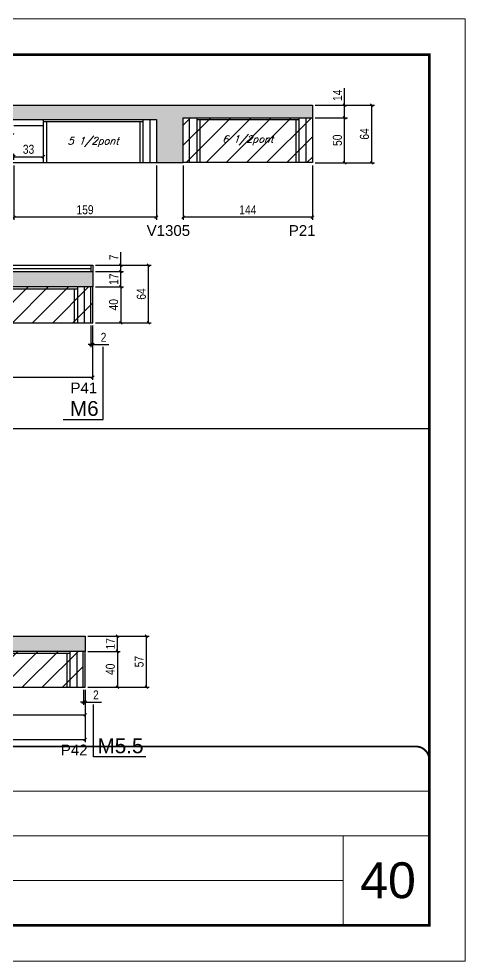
# Model space of a CAD drawing. Extents: x 3309 to 10384, y -2522 to 14608.
# Drawn here: x 9065 to 9563, y 3221 to 4271 of the extents above; entities that cross this region are included whole.
import ezdxf

# ---------------------------------------------------------------- set-up
doc = ezdxf.new("R2010")
doc.units = 0
doc.linetypes.add('CONTINUO', pattern=[0])
doc.linetypes.add('DASHED', pattern=[0.75, 0.5, -0.25])
for name, color, linetype in [('5', 5, 'Continuous'), ('COTA', 241, 'Continuous'), ('NOMENCLATURA', 7, 'Continuous'), ('Painéis', 200, 'Continuous'), ('SARR_2.2x7', 40, 'Continuous'), ('SARR_3.5x7', 81, 'Continuous'), ('texto', 7, 'Continuous')]:
    doc.layers.add(name, color=color, linetype=linetype)
for name, color, linetype, lineweight in [('CARIMBO', 255, 'Continuous', 9), ('Folhas', 255, 'Continuous', 9), ('Hachura', 251, 'Continuous', 9), ('SARRAFO DE PRESSAO', 251, 'DASHED', 9)]:
    doc.layers.add(name, color=color, linetype=linetype, lineweight=lineweight)
doc.styles.add('ARIAL', font='arial.ttf')
doc.styles.add('COTA TECNICA', font='techl___.ttf', dxfattribs={"height": 10})
doc.styles.add('Romans', font='romans.shx')
doc.styles.get("Standard").update_dxf_attribs({"font": 'arial.ttf'})
doc.dimstyles.new('PAINEL', dxfattribs={"dimtxt": 10, "dimasz": 3, "dimexe": 3, "dimexo": 3, "dimgap": 3, "dimtad": 1, "dimdec": 1, "dimzin": 12, "dimdsep": 46, "dimtxsty": 'COTA TECNICA', "dimblk1": 'OBLIQUE', "dimblk2": 'OBLIQUE', "dimsah": 1, "dimcen": 0.9, "dimclrd": 4, "dimclre": 4, "dimclrt": 240, "dimadec": 1, "dimazin": 3, "dimtfac": 1, "dimtdec": 1, "dimtmove": 0, "dimatfit": 3, "dimfxl": 1, "dimtolj": 1, "dimtzin": 12, "dimarcsym": 0})

# ---------------------------------------------------------------- blocks, each defined once
blk = doc.blocks.new('9999999999')
at = {"color": 30, "linetype": 'CONTINUO'}
for p, q in [((98564.6, 34379.6), (99584, 34379.6)), ((98564.6, 34329.8), (99488, 34329.8)), ((99584, 34329.8), (99488, 34329.8)), ((99488, 34329.8), (99488, 34230.2)), ((98564.6, 34280), (99488, 34280))]:
    blk.add_line(p, q, dxfattribs=at)
at = {"color": 30, "linetype": 'CONTINUO', "const_width": 2}
blk.add_lwpolyline([(99584, 34230.2), (99584, 34414.4, 0.414214), (99569, 34429.4), (98229, 34429.4, 0.414214), (98214, 34414.4), (98214, 34245.2, 0.414214), (98229, 34230.2), (99584, 34230.2)], format="xyb", dxfattribs=at)
at = {"layer": 'Folhas'}
blk.add_lwpolyline([(98139, 34190.2), (99624, 34190.2), (99624, 35240.2), (98139, 35240.2)], close=True, dxfattribs=at)
at = {"layer": 'Folhas', "color": 30, "const_width": 3}
blk.add_lwpolyline([(98214, 34230.2), (99584, 34230.2), (99584, 35200.2), (98214, 35200.2)], close=True, dxfattribs=at)
blk = doc.blocks.new('_Oblique')
at = {"color": 0, "linetype": 'ByBlock', "lineweight": -2}
blk.add_line((-0.5, -0.5), (0.5, 0.5), dxfattribs=at)
blk = doc.blocks.new('*D1244')
at = {"layer": 'COTA', "color": 4, "lineweight": -2, "transparency": 16777216}
for p, q in [((9059.5, 4107.4), (9059.5, 4046.7)), ((9218.5, 4107.4), (9218.5, 4046.7)), ((9218.5, 4049.7), (9059.5, 4049.7))]:
    blk.add_line(p, q, dxfattribs=at)
at = {"layer": 'Defpoints', "color": 0, "transparency": 16777216}
for p in [(9059.5, 4110.4), (9218.5, 4110.4), (9059.5, 4049.7)]:
    blk.add_point(p, dxfattribs=at)
at = {"layer": 'COTA', "color": 4, "lineweight": -2, "transparency": 16777216, "xscale": 3, "yscale": 3, "zscale": 3, "rotation": 180}
blk.add_blockref('_Oblique', (9059.5, 4049.7), dxfattribs=at)
at = {"layer": 'COTA', "color": 4, "lineweight": -2, "transparency": 16777216, "xscale": 3, "yscale": 3, "zscale": 3}
blk.add_blockref('_Oblique', (9218.5, 4049.7), dxfattribs=at)
at = {"layer": 'COTA', "color": 240, "transparency": 16777216, "insert": (9139, 4057.9), "char_height": 10, "attachment_point": 5, "style": 'COTA TECNICA'}
blk.add_mtext('\\A1;159', dxfattribs=at)
blk = doc.blocks.new('*D1251')
at = {"layer": 'COTA', "color": 4, "lineweight": -2, "transparency": 16777216}
for p, q in [((9059.5, 4113.4), (9059.5, 4120.1)), ((9059.5, 4117.1), (9092.5, 4117.1)), ((9092.5, 4113.4), (9092.5, 4120.1))]:
    blk.add_line(p, q, dxfattribs=at)
at = {"layer": 'Defpoints', "color": 0, "transparency": 16777216}
for p in [(9092.5, 4117.1), (9059.5, 4110.4), (9092.5, 4110.4)]:
    blk.add_point(p, dxfattribs=at)
at = {"layer": 'COTA', "color": 4, "lineweight": -2, "transparency": 16777216, "xscale": 3, "yscale": 3, "zscale": 3, "rotation": 180}
blk.add_blockref('_Oblique', (9059.5, 4117.1), dxfattribs=at)
at = {"layer": 'COTA', "color": 4, "lineweight": -2, "transparency": 16777216, "xscale": 3, "yscale": 3, "zscale": 3}
blk.add_blockref('_Oblique', (9092.5, 4117.1), dxfattribs=at)
at = {"layer": 'COTA', "color": 240, "transparency": 16777216, "insert": (9076, 4125.3), "char_height": 10, "attachment_point": 5, "style": 'COTA TECNICA'}
blk.add_mtext('\\A1;33', dxfattribs=at)
blk = doc.blocks.new('*D1252')
at = {"layer": 'COTA', "color": 4, "lineweight": -2, "transparency": 16777216}
for p, q in [((9248.5, 4107.4), (9248.5, 4046.7)), ((9392.5, 4107.4), (9392.5, 4046.7)), ((9392.5, 4049.7), (9248.5, 4049.7))]:
    blk.add_line(p, q, dxfattribs=at)
at = {"layer": 'Defpoints', "color": 0, "transparency": 16777216}
for p in [(9248.5, 4110.4), (9392.5, 4110.4), (9248.5, 4049.7)]:
    blk.add_point(p, dxfattribs=at)
at = {"layer": 'COTA', "color": 4, "lineweight": -2, "transparency": 16777216, "xscale": 3, "yscale": 3, "zscale": 3, "rotation": 180}
blk.add_blockref('_Oblique', (9248.5, 4049.7), dxfattribs=at)
at = {"layer": 'COTA', "color": 4, "lineweight": -2, "transparency": 16777216, "xscale": 3, "yscale": 3, "zscale": 3}
blk.add_blockref('_Oblique', (9392.5, 4049.7), dxfattribs=at)
at = {"layer": 'COTA', "color": 240, "transparency": 16777216, "insert": (9320.5, 4057.8), "char_height": 10, "attachment_point": 5, "style": 'COTA TECNICA'}
blk.add_mtext('\\A1;144', dxfattribs=at)
blk = doc.blocks.new('*D1253')
at = {"layer": 'COTA', "color": 4, "lineweight": -2, "transparency": 16777216}
for p, q in [((9395.5, 4160.4), (9431.5, 4160.4)), ((9428.5, 4110.4), (9428.5, 4160.4)), ((9395.5, 4110.4), (9431.5, 4110.4))]:
    blk.add_line(p, q, dxfattribs=at)
at = {"layer": 'Defpoints', "color": 0, "transparency": 16777216}
for p in [(9392.5, 4160.4), (9428.5, 4160.4), (9392.5, 4110.4)]:
    blk.add_point(p, dxfattribs=at)
at = {"layer": 'COTA', "color": 4, "lineweight": -2, "transparency": 16777216, "xscale": 3, "yscale": 3, "zscale": 3}
for p, rotation in [((9428.5, 4160.4), 90), ((9428.5, 4110.4), 270)]:
    blk.add_blockref('_Oblique', p, dxfattribs=dict(at, rotation=rotation))
at = {"layer": 'COTA', "color": 240, "transparency": 16777216, "insert": (9420.4, 4135.4), "char_height": 10, "attachment_point": 5, "rotation": 90, "style": 'COTA TECNICA'}
blk.add_mtext('\\A1;50', dxfattribs=at)
blk = doc.blocks.new('*D1254')
at = {"layer": 'COTA', "color": 4, "lineweight": -2, "transparency": 16777216}
for p, q in [((9428.5, 4174.4), (9428.5, 4193.6)), ((9395.5, 4174.4), (9431.5, 4174.4)), ((9428.5, 4160.4), (9428.5, 4174.4)), ((9395.5, 4160.4), (9431.5, 4160.4))]:
    blk.add_line(p, q, dxfattribs=at)
at = {"layer": 'Defpoints', "color": 0, "transparency": 16777216}
for p in [(9392.5, 4174.4), (9428.5, 4174.4), (9392.5, 4160.4)]:
    blk.add_point(p, dxfattribs=at)
at = {"layer": 'COTA', "color": 4, "lineweight": -2, "transparency": 16777216, "xscale": 3, "yscale": 3, "zscale": 3}
for p, rotation in [((9428.5, 4174.4), 90), ((9428.5, 4160.4), 270)]:
    blk.add_blockref('_Oblique', p, dxfattribs=dict(at, rotation=rotation))
at = {"layer": 'COTA', "color": 240, "transparency": 16777216, "insert": (9420.4, 4185.5), "char_height": 10, "attachment_point": 5, "rotation": 90, "style": 'COTA TECNICA'}
blk.add_mtext('\\A1;14', dxfattribs=at)
blk = doc.blocks.new('*D1255')
at = {"layer": 'COTA', "color": 4, "lineweight": -2, "transparency": 16777216}
for p, q in [((9395.5, 4174.4), (9461.7, 4174.4)), ((9458.7, 4110.4), (9458.7, 4174.4)), ((9395.5, 4110.4), (9461.7, 4110.4))]:
    blk.add_line(p, q, dxfattribs=at)
at = {"layer": 'Defpoints', "color": 0, "transparency": 16777216}
for p in [(9392.5, 4174.4), (9458.7, 4174.4), (9392.5, 4110.4)]:
    blk.add_point(p, dxfattribs=at)
at = {"layer": 'COTA', "color": 4, "lineweight": -2, "transparency": 16777216, "xscale": 3, "yscale": 3, "zscale": 3}
for p, rotation in [((9458.7, 4174.4), 90), ((9458.7, 4110.4), 270)]:
    blk.add_blockref('_Oblique', p, dxfattribs=dict(at, rotation=rotation))
at = {"layer": 'COTA', "color": 240, "transparency": 16777216, "insert": (9450.6, 4142.4), "char_height": 10, "attachment_point": 5, "rotation": 90, "style": 'COTA TECNICA'}
blk.add_mtext('\\A1;64', dxfattribs=at)
blk = doc.blocks.new('*D1260')
at = {"layer": 'COTA', "color": 4, "lineweight": -2, "transparency": 16777216}
for p, q in [((8916.5, 3929.1), (8916.5, 3868.4)), ((9147.5, 3929.1), (9147.5, 3868.4)), ((8916.5, 3871.4), (9147.5, 3871.4))]:
    blk.add_line(p, q, dxfattribs=at)
at = {"layer": 'Defpoints', "color": 0, "transparency": 16777216}
for p in [(8916.5, 3932.1), (9147.5, 3932.1), (9147.5, 3871.4)]:
    blk.add_point(p, dxfattribs=at)
at = {"layer": 'COTA', "color": 4, "lineweight": -2, "transparency": 16777216, "xscale": 3, "yscale": 3, "zscale": 3, "rotation": 180}
blk.add_blockref('_Oblique', (8916.5, 3871.4), dxfattribs=at)
at = {"layer": 'COTA', "color": 4, "lineweight": -2, "transparency": 16777216, "xscale": 3, "yscale": 3, "zscale": 3}
blk.add_blockref('_Oblique', (9147.5, 3871.4), dxfattribs=at)
at = {"layer": 'COTA', "color": 240, "transparency": 16777216, "insert": (9032, 3879.6), "char_height": 10, "attachment_point": 5, "style": 'COTA TECNICA'}
blk.add_mtext('\\A1;231', dxfattribs=at)
blk = doc.blocks.new('*D1256')
at = {"layer": 'COTA', "color": 4, "lineweight": -2, "transparency": 16777216}
for p, q in [((9150.5, 3972.1), (9182, 3972.1)), ((9179, 3972.1), (9179, 3932.1)), ((9150.5, 3932.1), (9182, 3932.1))]:
    blk.add_line(p, q, dxfattribs=at)
at = {"layer": 'Defpoints', "color": 0, "transparency": 16777216}
for p in [(9147.5, 3972.1, 0), (9147.5, 3932.1, 0), (9179, 3932.1)]:
    blk.add_point(p, dxfattribs=at)
at = {"layer": 'COTA', "color": 4, "lineweight": -2, "transparency": 16777216, "xscale": 3, "yscale": 3, "zscale": 3}
for p, rotation in [((9179, 3972.1), 90), ((9179, 3932.1), 270)]:
    blk.add_blockref('_Oblique', p, dxfattribs=dict(at, rotation=rotation))
at = {"layer": 'COTA', "color": 240, "transparency": 16777216, "insert": (9170.9, 3952.1), "char_height": 10, "attachment_point": 5, "rotation": 90, "style": 'COTA TECNICA'}
blk.add_mtext('\\A1;40', dxfattribs=at)
blk = doc.blocks.new('*D1257')
at = {"layer": 'COTA', "color": 4, "lineweight": -2, "transparency": 16777216}
for p, q in [((9150.5, 3989.1), (9182, 3989.1)), ((9179, 3972.1), (9179, 3989.1)), ((9150.5, 3972.1), (9182, 3972.1))]:
    blk.add_line(p, q, dxfattribs=at)
at = {"layer": 'Defpoints', "color": 0, "transparency": 16777216}
for p in [(9147.5, 3989.1, 0), (9179, 3989.1), (9147.5, 3972.1, 0)]:
    blk.add_point(p, dxfattribs=at)
at = {"layer": 'COTA', "color": 4, "lineweight": -2, "transparency": 16777216, "xscale": 3, "yscale": 3, "zscale": 3}
for p, rotation in [((9179, 3989.1), 90), ((9179, 3972.1), 270)]:
    blk.add_blockref('_Oblique', p, dxfattribs=dict(at, rotation=rotation))
at = {"layer": 'COTA', "color": 240, "transparency": 16777216, "insert": (9171, 3980.6), "char_height": 10, "attachment_point": 5, "rotation": 90, "style": 'COTA TECNICA'}
blk.add_mtext('\\A1;17', dxfattribs=at)
blk = doc.blocks.new('*D1263')
at = {"layer": 'COTA', "color": 4, "lineweight": -2, "transparency": 16777216}
for p, q in [((9145.5, 3929.1), (9145.5, 3904.8)), ((9147.5, 3929.1), (9147.5, 3904.8)), ((9145.5, 3907.8), (9142.5, 3907.8)), ((9145.5, 3907.8), (9147.5, 3907.8)), ((9147.5, 3907.8), (9165.7, 3907.8))]:
    blk.add_line(p, q, dxfattribs=at)
at = {"layer": 'Defpoints', "color": 0, "transparency": 16777216}
for p in [(9145.5, 3932.1), (9147.5, 3932.1), (9147.5, 3907.8)]:
    blk.add_point(p, dxfattribs=at)
at = {"layer": 'COTA', "color": 4, "lineweight": -2, "transparency": 16777216, "xscale": 3, "yscale": 3, "zscale": 3}
blk.add_blockref('_Oblique', (9145.5, 3907.8), dxfattribs=at)
at = {"layer": 'COTA', "color": 4, "lineweight": -2, "transparency": 16777216, "xscale": 3, "yscale": 3, "zscale": 3, "rotation": 180}
blk.add_blockref('_Oblique', (9147.5, 3907.8), dxfattribs=at)
at = {"layer": 'COTA', "color": 240, "transparency": 16777216, "insert": (9159.6, 3915.8), "char_height": 10, "attachment_point": 5, "style": 'COTA TECNICA'}
blk.add_mtext('\\A1;2', dxfattribs=at)
blk = doc.blocks.new('*D1264')
at = {"layer": 'COTA', "color": 4, "lineweight": -2, "transparency": 16777216}
for p, q in [((9179, 3996.1), (9179, 4010.8)), ((9150.5, 3996.1), (9182, 3996.1)), ((9179, 3989.1), (9179, 3996.1)), ((9150.5, 3989.1), (9182, 3989.1))]:
    blk.add_line(p, q, dxfattribs=at)
at = {"layer": 'Defpoints', "color": 0, "transparency": 16777216}
for p in [(9147.5, 3996.1), (9179, 3996.1), (9147.5, 3989.1)]:
    blk.add_point(p, dxfattribs=at)
at = {"layer": 'COTA', "color": 4, "lineweight": -2, "transparency": 16777216, "xscale": 3, "yscale": 3, "zscale": 3}
for p, rotation in [((9179, 3996.1), 90), ((9179, 3989.1), 270)]:
    blk.add_blockref('_Oblique', p, dxfattribs=dict(at, rotation=rotation))
at = {"layer": 'COTA', "color": 240, "transparency": 16777216, "insert": (9171, 4004.9), "char_height": 10, "attachment_point": 5, "rotation": 90, "style": 'COTA TECNICA'}
blk.add_mtext('\\A1;7', dxfattribs=at)
blk = doc.blocks.new('*D1265')
at = {"layer": 'COTA', "color": 4, "lineweight": -2, "transparency": 16777216}
for p, q in [((9150.5, 3996.1), (9212.9, 3996.1)), ((9209.9, 3932.1), (9209.9, 3996.1)), ((9150.5, 3932.1), (9212.9, 3932.1))]:
    blk.add_line(p, q, dxfattribs=at)
at = {"layer": 'Defpoints', "color": 0, "transparency": 16777216}
for p in [(9147.5, 3996.1), (9209.9, 3996.1), (9147.5, 3932.1)]:
    blk.add_point(p, dxfattribs=at)
at = {"layer": 'COTA', "color": 4, "lineweight": -2, "transparency": 16777216, "xscale": 3, "yscale": 3, "zscale": 3}
for p, rotation in [((9209.9, 3996.1), 90), ((9209.9, 3932.1), 270)]:
    blk.add_blockref('_Oblique', p, dxfattribs=dict(at, rotation=rotation))
at = {"layer": 'COTA', "color": 240, "transparency": 16777216, "insert": (9201.8, 3964.1), "char_height": 10, "attachment_point": 5, "rotation": 90, "style": 'COTA TECNICA'}
blk.add_mtext('\\A1;64', dxfattribs=at)
blk = doc.blocks.new('*D1310')
at = {"layer": 'COTA', "color": 4, "lineweight": -2, "transparency": 16777216}
for p, q in [((8592.1, 3522.9), (8592.1, 3464.6)), ((9139.1, 3522.9), (9139.1, 3464.6)), ((8592.1, 3467.6), (9139.1, 3467.6))]:
    blk.add_line(p, q, dxfattribs=at)
at = {"layer": 'Defpoints', "color": 0, "transparency": 16777216}
for p in [(8592.1, 3525.9), (9139.1, 3525.9), (9139.1, 3467.6)]:
    blk.add_point(p, dxfattribs=at)
at = {"layer": 'COTA', "color": 4, "lineweight": -2, "transparency": 16777216, "xscale": 3, "yscale": 3, "zscale": 3, "rotation": 180}
blk.add_blockref('_Oblique', (8592.1, 3467.6), dxfattribs=at)
at = {"layer": 'COTA', "color": 4, "lineweight": -2, "transparency": 16777216, "xscale": 3, "yscale": 3, "zscale": 3}
blk.add_blockref('_Oblique', (9139.1, 3467.6), dxfattribs=at)
at = {"layer": 'COTA', "color": 240, "transparency": 16777216, "insert": (8865.6, 3475.7), "char_height": 10, "attachment_point": 5, "style": 'COTA TECNICA'}
blk.add_mtext('\\A1;547', dxfattribs=at)
blk = doc.blocks.new('*D1313')
at = {"layer": 'COTA', "color": 4, "lineweight": -2, "transparency": 16777216}
for p, q in [((8893.1, 3522.9), (8893.1, 3492.1)), ((9139.1, 3522.9), (9139.1, 3492.1)), ((8893.1, 3495.1), (9139.1, 3495.1))]:
    blk.add_line(p, q, dxfattribs=at)
at = {"layer": 'Defpoints', "color": 0, "transparency": 16777216}
for p in [(8893.1, 3525.9), (9139.1, 3525.9), (9139.1, 3495.1)]:
    blk.add_point(p, dxfattribs=at)
at = {"layer": 'COTA', "color": 4, "lineweight": -2, "transparency": 16777216, "xscale": 3, "yscale": 3, "zscale": 3, "rotation": 180}
blk.add_blockref('_Oblique', (8893.1, 3495.1), dxfattribs=at)
at = {"layer": 'COTA', "color": 4, "lineweight": -2, "transparency": 16777216, "xscale": 3, "yscale": 3, "zscale": 3}
blk.add_blockref('_Oblique', (9139.1, 3495.1), dxfattribs=at)
at = {"layer": 'COTA', "color": 240, "transparency": 16777216, "insert": (9016.1, 3503.2), "char_height": 10, "attachment_point": 5, "style": 'COTA TECNICA'}
blk.add_mtext('\\A1;246', dxfattribs=at)
blk = doc.blocks.new('*D1307')
at = {"layer": 'COTA', "color": 4, "lineweight": -2, "transparency": 16777216}
for p, q in [((9142.1, 3565.9), (9178.3, 3565.9)), ((9175.3, 3565.9), (9175.3, 3525.9)), ((9142.1, 3525.9), (9178.3, 3525.9))]:
    blk.add_line(p, q, dxfattribs=at)
at = {"layer": 'Defpoints', "color": 0, "transparency": 16777216}
for p in [(9139.1, 3565.9), (9139.1, 3525.9), (9175.3, 3525.9)]:
    blk.add_point(p, dxfattribs=at)
at = {"layer": 'COTA', "color": 4, "lineweight": -2, "transparency": 16777216, "xscale": 3, "yscale": 3, "zscale": 3}
for p, rotation in [((9175.3, 3565.9), 90), ((9175.3, 3525.9), 270)]:
    blk.add_blockref('_Oblique', p, dxfattribs=dict(at, rotation=rotation))
at = {"layer": 'COTA', "color": 240, "transparency": 16777216, "insert": (9167.2, 3545.9), "char_height": 10, "attachment_point": 5, "rotation": 90, "style": 'COTA TECNICA'}
blk.add_mtext('\\A1;40', dxfattribs=at)
blk = doc.blocks.new('*D1308')
at = {"layer": 'COTA', "color": 4, "lineweight": -2, "transparency": 16777216}
for p, q in [((9142.1, 3582.9), (9178.3, 3582.9)), ((9175.3, 3565.9), (9175.3, 3582.9)), ((9142.1, 3565.9), (9178.3, 3565.9))]:
    blk.add_line(p, q, dxfattribs=at)
at = {"layer": 'Defpoints', "color": 0, "transparency": 16777216}
for p in [(9139.1, 3582.9), (9175.3, 3582.9), (9139.1, 3565.9)]:
    blk.add_point(p, dxfattribs=at)
at = {"layer": 'COTA', "color": 4, "lineweight": -2, "transparency": 16777216, "xscale": 3, "yscale": 3, "zscale": 3}
for p, rotation in [((9175.3, 3582.9), 90), ((9175.3, 3565.9), 270)]:
    blk.add_blockref('_Oblique', p, dxfattribs=dict(at, rotation=rotation))
at = {"layer": 'COTA', "color": 240, "transparency": 16777216, "insert": (9167.2, 3574.4), "char_height": 10, "attachment_point": 5, "rotation": 90, "style": 'COTA TECNICA'}
blk.add_mtext('\\A1;17', dxfattribs=at)
blk = doc.blocks.new('*D1309')
at = {"layer": 'COTA', "color": 4, "lineweight": -2, "transparency": 16777216}
for p, q in [((9142.1, 3582.9), (9210.4, 3582.9)), ((9207.4, 3525.9), (9207.4, 3582.9)), ((9142.1, 3525.9), (9210.4, 3525.9))]:
    blk.add_line(p, q, dxfattribs=at)
at = {"layer": 'Defpoints', "color": 0, "transparency": 16777216}
for p in [(9139.1, 3582.9), (9207.4, 3582.9), (9139.1, 3525.9)]:
    blk.add_point(p, dxfattribs=at)
at = {"layer": 'COTA', "color": 4, "lineweight": -2, "transparency": 16777216, "xscale": 3, "yscale": 3, "zscale": 3}
for p, rotation in [((9207.4, 3582.9), 90), ((9207.4, 3525.9), 270)]:
    blk.add_blockref('_Oblique', p, dxfattribs=dict(at, rotation=rotation))
at = {"layer": 'COTA', "color": 240, "transparency": 16777216, "insert": (9199.3, 3554.4), "char_height": 10, "attachment_point": 5, "rotation": 90, "style": 'COTA TECNICA'}
blk.add_mtext('\\A1;57', dxfattribs=at)
blk = doc.blocks.new('*D1314')
at = {"layer": 'COTA', "color": 4, "lineweight": -2, "transparency": 16777216}
for p, q in [((9137.1, 3522.9), (9137.1, 3506.4)), ((9139.1, 3522.9), (9139.1, 3506.4)), ((9137.1, 3509.4), (9134.1, 3509.4)), ((9137.1, 3509.4), (9139.1, 3509.4)), ((9139.1, 3509.4), (9157.2, 3509.4))]:
    blk.add_line(p, q, dxfattribs=at)
at = {"layer": 'Defpoints', "color": 0, "transparency": 16777216}
for p in [(9137.1, 3525.9, 0), (9139.1, 3525.9, 0), (9139.1, 3509.4)]:
    blk.add_point(p, dxfattribs=at)
at = {"layer": 'COTA', "color": 4, "lineweight": -2, "transparency": 16777216, "xscale": 3, "yscale": 3, "zscale": 3}
blk.add_blockref('_Oblique', (9137.1, 3509.4), dxfattribs=at)
at = {"layer": 'COTA', "color": 4, "lineweight": -2, "transparency": 16777216, "xscale": 3, "yscale": 3, "zscale": 3, "rotation": 180}
blk.add_blockref('_Oblique', (9139.1, 3509.4), dxfattribs=at)
at = {"layer": 'COTA', "color": 240, "transparency": 16777216, "insert": (9151.1, 3517.4), "char_height": 10, "attachment_point": 5, "style": 'COTA TECNICA'}
blk.add_mtext('\\A1;2', dxfattribs=at)

msp = doc.modelspace()

# ---------------------------------------------------------------- hatches: boundary and pattern name
at = {"layer": 'COTA'}
h = msp.add_hatch(dxfattribs=at)
h.set_pattern_fill('AR-CONC', color=256, scale=0.03)
h.set_pattern_definition([(50, (0, 9.1006), (5.46554, -0.4781726), [0.5715, -6.2865]), (355, (0, 9.1006), (-1.0573026, 5.7317054), [0.4572, -5.0292175]), (100.451445, (0.4555, 9.061), (4.4082374, 5.2535326), [0.4857003, -5.3427073]), (46.1842, (0, 10.6246), (8.1323712, -1.26127), [0.85725, -9.42975]), (96.63556, (0.678, 10.5195), (7.122124, 7.422784), [0.728551, -8.014068]), (351.18415, (0, 10.625), (7.122124, 7.422784), [0.685799, -7.543792]), (21, (0.762, 10.2436), (4.5484317, -3.067956), [0.5715, -6.2865]), (326, (0.762, 10.2436), (1.854061, 5.525639), [0.4572, -5.0292]), (71.451445, (1.141, 9.988), (6.4024926, 2.457683), [0.4857003, -5.342698]), (37.5, (0, 9.1006), (0.0926581, 2.53665117), [0, -4.96824, 0, -5.1054, 0, -5.04825]), (7.5, (0, 9.1006), (2.0045899, 3.00541724), [0, -2.91084, 0, -4.85394, 0, -1.92405]), (327.5, (-1.6993, 9.1006), (4.06771786, -0.1718623), [0, -1.905, 0, -5.9436, 0, -7.8867]), (317.5, (-2.4613, 9.1006), (4.4438754, 0.7627947), [0, -2.4765, 0, -3.94716, 0, -5.6007])])
h.paths.add_polyline_path([(9248.54, 4110.44), (9248.54, 4160.44), (9392.54, 4160.44), (9392.54, 4174.44), (8571.54, 4174.44), (8571.54, 4158.44), (9218.54, 4158.44), (9218.54, 4110.44)])
h = msp.add_hatch(dxfattribs=at)
h.set_pattern_fill('AR-CONC', color=256, scale=0.03)
h.paths.add_polyline_path([(8745.54, 3972.07), (8886.54, 3972.07), (8886.54, 3932.07), (8916.54, 3932.07), (8916.54, 3972.07), (9147.54, 3972.07), (9147.54, 3989.07), (8916.54, 3989.07), (8916.54, 3996.07), (8886.54, 3996.07), (8886.54, 3989.07), (8745.54, 3989.07), (8745.54, 3996.07), (8715.54, 3996.07), (8715.54, 3989.07), (8571.54, 3989.07), (8571.54, 3972.07), (8715.54, 3972.07), (8715.54, 3932.07), (8745.54, 3932.07)])
h = msp.add_hatch(dxfattribs=at)
h.set_pattern_fill('AR-CONC', color=256, scale=0.03)
h.set_pattern_definition([(50, (4766.5124, -1194.411), (5.46554, -0.4781726), [0.5715, -6.2865]), (355, (4766.5124, -1194.411), (-1.0573026, 5.7317054), [0.4572, -5.0292175]), (100.451445, (4766.968, -1194.451), (4.4082374, 5.2535326), [0.4857003, -5.3427073]), (46.1842, (4766.5124, -1192.887), (8.132371, -1.26127), [0.85725, -9.42975]), (96.63556, (4767.19, -1192.992), (7.122124, 7.422784), [0.728551, -8.014068]), (351.18415, (4766.512, -1192.887), (7.122124, 7.422784), [0.685799, -7.543792]), (21, (4767.2744, -1193.268), (4.5484317, -3.067956), [0.5715, -6.2865]), (326, (4767.2744, -1193.268), (1.854061, 5.525639), [0.4572, -5.0292]), (71.451445, (4767.6534, -1193.524), (6.4024926, 2.457683), [0.4857003, -5.342698]), (37.5, (4766.5124, -1194.4111), (0.0926581, 2.53665117), [0, -4.96824, 0, -5.1054, 0, -5.04825]), (7.5, (4766.5124, -1194.411), (2.0045899, 3.0054172), [0, -2.91084, 0, -4.85394, 0, -1.92405]), (327.5, (4764.8131, -1194.411), (4.06771786, -0.1718623), [0, -1.905, 0, -5.9436, 0, -7.8867]), (317.5, (4764.051, -1194.411), (4.4438754, 0.7627947), [0, -2.4765, 0, -3.94716, 0, -5.6007])])
h.paths.add_polyline_path([(8592.08, 3582.89), (8592.08, 3565.89), (9139.08, 3565.89), (9139.08, 3582.89)])
at = {"layer": 'Hachura', "linetype": 'ByBlock'}
h = msp.add_hatch(dxfattribs=at)
h.set_pattern_fill('ANSI31', color=256, scale=5)
h.paths.add_polyline_path([(8571.54, 4158.44), (8571.54, 4110.44), (8815.54, 4110.44), (8815.54, 4158.44)])
h.paths.add_polyline_path([(9059.54, 4110.44), (9059.54, 4158.44), (8815.54, 4158.44), (8815.54, 4110.44)])
h.paths.add_polyline_path([(9392.54, 4110.44), (9392.54, 4160.44), (9248.54, 4160.44), (9248.54, 4110.44)])
h = msp.add_hatch(dxfattribs=at)
h.set_pattern_fill('ANSI31', color=256, scale=5)
h.set_pattern_definition([(45, (4842.751, -1136.369), (-11.22532, 11.22532), [])])
h.paths.add_polyline_path([(8715.54, 3932.07), (8715.54, 3972.07), (8571.54, 3972.07), (8571.54, 3932.07)])
h.paths.add_polyline_path([(8745.54, 3972.07), (8745.54, 3932.07), (8884.54, 3932.07), (8884.54, 3972.07)])
h.paths.add_polyline_path([(8918.54, 3972.07), (8918.54, 3932.07), (9147.54, 3932.07), (9147.54, 3972.07)])
h = msp.add_hatch(dxfattribs=at)
h.set_pattern_fill('ANSI31', color=256, scale=5)
h.set_pattern_definition([(45, (4768.5, 752.14), (-11.22532, 11.22532), [])])
h.paths.add_polyline_path([(8678.08, 3755.06), (8594.08, 3755.06), (8594.08, 3715.06), (8678.08, 3715.06)])
h.paths.add_polyline_path([(8922.08, 3755.06), (8678.08, 3755.06), (8678.08, 3715.06), (8922.08, 3715.06)])
h.paths.add_polyline_path([(8836.08, 3565.89), (8592.08, 3565.89), (8592.08, 3525.89), (8836.08, 3525.89)])
h.paths.add_polyline_path([(9137.08, 3565.89), (8893.08, 3565.89), (8893.08, 3525.89), (9137.08, 3525.89)])

# ---------------------------------------------------------------- linework, layer by layer
at = {"layer": 'COTA'}
for p, q in [((8571.54, 4174.44), (9392.54, 4174.44)), ((9392.54, 4174.44), (9392.54, 4160.44)), ((9218.54, 4110.44), (9248.54, 4110.44)), ((9147.54, 3989.07), (9147.54, 3972.07)), ((8152.87, 3814.22), (9522.87, 3814.22)), ((8592.08, 3582.89, 0), (9139.08, 3582.89, 0)), ((9139.08, 3582.89, 0), (9139.08, 3565.89, 0))]:
    msp.add_line(p, q, dxfattribs=at)
at = {"layer": 'NOMENCLATURA', "linetype": 'Continuous'}
for p, q in [((9159.29, 3824.09), (9159.29, 3905.27)), ((9114.71, 3824.09), (9159.29, 3824.09)), ((9148.47, 3448.18), (9148.47, 3506.84)), ((9206.74, 3448.18), (9148.47, 3448.18))]:
    msp.add_line(p, q, dxfattribs=at)
at = {"layer": 'Painéis', "linetype": 'ByBlock'}
for p, q in [((8571.54, 4158.44), (9218.54, 4158.44)), ((9218.54, 4158.44), (9218.54, 4110.44)), ((9248.54, 4110.44), (9248.54, 4160.44)), ((9248.54, 4160.44), (9392.54, 4160.44)), ((9392.54, 4160.44), (9392.54, 4110.44)), ((8571.54, 4110.44), (9218.54, 4110.44)), ((9392.54, 4110.44), (9248.54, 4110.44)), ((8916.54, 3996.07), (9147.54, 3996.07)), ((9145.54, 3996.07), (9145.54, 3989.07)), ((9147.54, 3996.07), (9147.54, 3989.07)), ((8916.54, 3989.07), (9147.54, 3989.07)), ((9147.54, 3972.07), (8916.54, 3972.07)), ((9145.54, 3932.07), (9145.54, 3972.07)), ((9147.54, 3932.07), (9147.54, 3972.07)), ((8916.54, 3932.07), (9147.54, 3932.07)), ((9139.08, 3565.89, 0), (8592.08, 3565.89, 0)), ((9137.08, 3525.89, 0), (9137.08, 3565.89, 0)), ((9139.08, 3525.89, 0), (9139.08, 3565.89, 0)), ((8592.08, 3525.89, 0), (9139.08, 3525.89, 0))]:
    msp.add_line(p, q, dxfattribs=at)
at = {"layer": 'SARR_2.2x7', "linetype": 'Continuous'}
for p, q in [((9211.54, 4110.44), (9211.54, 4158.44)), ((9255.54, 4110.44), (9255.54, 4160.44)), ((9377.54, 4158.24), (9263.54, 4158.24)), ((9385.54, 4110.44), (9385.54, 4160.44)), ((9092.54, 4151.44), (9059.54, 4151.44)), ((9092.54, 4156.24), (9203.54, 4156.24)), ((8918.54, 3992.57), (9145.54, 3992.57)), ((8933.54, 3969.87), (9130.54, 3969.87)), ((9138.54, 3932.07), (9138.54, 3972.07)), ((8893.08, 3563.69, 0), (9122.08, 3563.69, 0)), ((9130.08, 3525.89, 0), (9130.08, 3565.89, 0))]:
    msp.add_line(p, q, dxfattribs=at)
at = {"layer": 'SARR_3.5x7'}
for p, q in [((9092.54, 4110.44), (9092.54, 4158.44)), ((9203.54, 4158.44), (9203.54, 4110.44)), ((9263.54, 4160.44), (9263.54, 4110.44)), ((9267.04, 4158.24), (9267.04, 4110.44)), ((9374.04, 4158.24), (9374.04, 4110.44)), ((9377.54, 4160.44), (9377.54, 4110.44)), ((9096.04, 4156.24), (9096.04, 4110.44)), ((9200.04, 4156.24), (9200.04, 4110.44)), ((9127.04, 3969.87), (9127.04, 3932.07)), ((9130.54, 3972.07), (9130.54, 3932.07)), ((9118.58, 3563.69, 0), (9118.58, 3525.89, 0)), ((9122.08, 3565.89, 0), (9122.08, 3525.89, 0))]:
    msp.add_line(p, q, dxfattribs=at)

# ---------------------------------------------------------------- block references
at = {"layer": 'SARRAFO DE PRESSAO', "color": 6, "linetype": 'ByBlock'}
msp.add_blockref('9999999999', (-90061.11, -30969.52), dxfattribs=at)

# ---------------------------------------------------------------- texts
at = {"layer": '5', "linetype": 'Continuous'}
for s, p in [('V1305', (9207.7, 4028.81)), ('P21', (9366.21, 4028.81)), ('P41', (9122.74, 3853.4)), ('P42', (9111.98, 3450.02, 0))]:
    msp.add_text(s, height=12, rotation=359.99996, dxfattribs=at).set_placement(p)
at = {"layer": 'CARIMBO', "style": 'ARIAL'}
msp.add_text('40', height=40, dxfattribs=at).set_placement((9445.73, 3290.83))
at = {"layer": 'NOMENCLATURA', "linetype": 'Continuous'}
for s, p in [('M6', (9122.17, 3828.29)), ('M5.5', (9152.92, 3452.38))]:
    msp.add_text(s, height=16.5, dxfattribs=at).set_placement(p)
at = {"layer": 'texto', "color": 2, "char_height": 8, "attachment_point": 5, "style": 'Romans'}
for s, insert in [('{\\Q19;\\C256;5 1/2pont}', (9148.04, 4133.44)), ('{\\Q19;\\C256;6 1/2pont}', (9320.54, 4135.44))]:
    msp.add_mtext(s, dxfattribs=dict(at, insert=insert))

# ---------------------------------------------------------------- dimensions: what is measured, and where the dimension line sits
at = {"layer": 'COTA'}
for base, p1, p2, angle, picture, middle in [((9428.5, 4174.44), (9392.54, 4160.44), (9392.54, 4174.44), 90, '*D1254', (9420.42, 4185.49)), ((9458.7, 4174.44), (9392.54, 4110.44), (9392.54, 4174.44), 90, '*D1255', (9450.6, 4142.44)), ((9428.5, 4160.44), (9392.54, 4110.44), (9392.54, 4160.44), 90, '*D1253', (9420.39, 4135.44)), ((9059.54, 4049.74), (9218.54, 4110.44), (9059.54, 4110.44), 180, '*D1244', (9139.04, 4057.88)), ((9179.03, 3996.07), (9147.54, 3989.07), (9147.54, 3996.07), 90, '*D1264', (9170.95, 4004.93)), ((9209.87, 3996.07), (9147.54, 3932.07), (9147.54, 3996.07), 90, '*D1265', (9201.76, 3964.07)), ((9179.03, 3989.07, 0), (9147.54, 3972.07), (9147.54, 3989.07), 90, '*D1257', (9170.95, 3980.57, 0)), ((9179.03, 3932.07, 0), (9147.54, 3972.07), (9147.54, 3932.07), 90, '*D1256', (9170.92, 3952.07, 0)), ((9147.54, 3871.42), (8916.54, 3932.07), (9147.54, 3932.07), 180, '*D1260', (9032.04, 3879.63)), ((9175.28, 3582.89, 0), (9139.08, 3565.89, 0), (9139.08, 3582.89, 0), 90, '*D1308', (9167.21, 3574.39, 0)), ((9207.42, 3582.89, 0), (9139.08, 3525.89, 0), (9139.08, 3582.89, 0), 90, '*D1309', (9199.31, 3554.39, 0)), ((9175.28, 3525.89, 0), (9139.08, 3565.89, 0), (9139.08, 3525.89, 0), 90, '*D1307', (9167.18, 3545.89, 0)), ((9139.08, 3467.59, 0), (8592.08, 3525.89, 0), (9139.08, 3525.89, 0), 180, '*D1310', (8865.58, 3475.7, 0))]:
    dim = msp.add_linear_dim(base=base, p1=p1, p2=p2, angle=angle, dimstyle='PAINEL', dxfattribs=at)
    dim.commit()
    dim.dimension.update_dxf_attribs({"geometry": picture, "text_midpoint": middle})
for base, p1, p2, picture, middle in [((9092.54, 4117.07), (9059.54, 4110.44), (9092.54, 4110.44), '*D1251', (9076.04, 4125.29)), ((9139.08, 3495.07, 0), (8893.08, 3525.89, 0), (9139.08, 3525.89, 0), '*D1313', (9016.08, 3503.17, 0))]:
    dim = msp.add_linear_dim(base=base, p1=p1, p2=p2, dimstyle='PAINEL', override={"dimtmove": 1}, dxfattribs=at)
    dim.commit()
    dim.dimension.update_dxf_attribs({"geometry": picture, "text_midpoint": middle})
for base, p1, p2, picture, middle in [((9248.54, 4049.74), (9392.54, 4110.44), (9248.54, 4110.44), '*D1252', (9320.54, 4057.82)), ((9147.54, 3907.78), (9145.54, 3932.07), (9147.54, 3932.07), '*D1263', (9159.6, 3915.78)), ((9139.08, 3509.35), (9137.08, 3525.89, 0), (9139.08, 3525.89, 0), '*D1314', (9151.14, 3517.35))]:
    dim = msp.add_linear_dim(base=base, p1=p1, p2=p2, dimstyle='PAINEL', dxfattribs=at)
    dim.commit()
    dim.dimension.update_dxf_attribs({"geometry": picture, "text_midpoint": middle})

doc.saveas('drawing.dxf')
